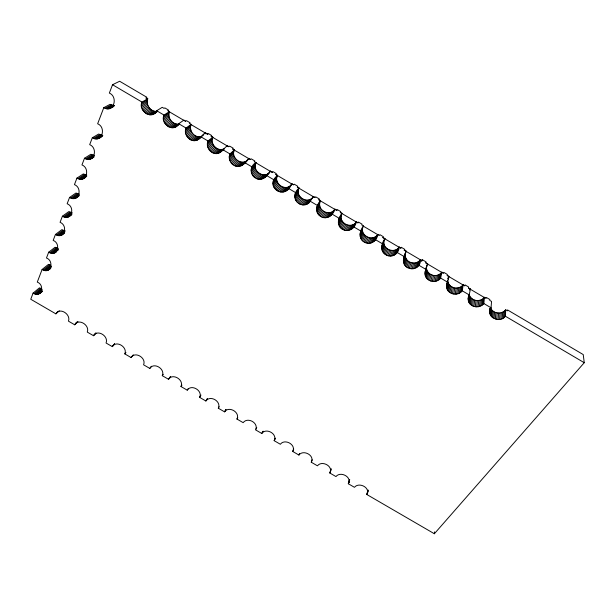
<?xml version="1.0" encoding="UTF-8"?>
<svg xmlns="http://www.w3.org/2000/svg" width="615" height="615" viewBox="0 0 615 615"><rect width="100%" height="100%" fill="white"/><g stroke="black" fill="none" stroke-linecap="round" stroke-linejoin="round"><path stroke-width="0.92" d="M191.157 124.353L186.038 128.043C183.285 134.147 189.297 141.973 195.931 140.551L200.874 136.699C194.325 138.114 188.413 130.365 191.157 124.353L189.351 123.292L190.073 122.777L186.468 120.655L185.738 121.163L183.931 120.102L178.704 123.715C174.037 133.378 159.7 123.692 164.028 115.067L169.479 111.576L167.672 110.508L168.441 110.024L164.828 107.894L164.051 108.378L162.245 107.31L156.679 110.738C152.074 120.525 137.76 110.685 141.98 102.075L147.769 98.777L145.955 97.708L146.77 97.247L119.648 81.257L112.537 84.724L109.355 93.073C118.511 96.916 113.66 113.614 103.781 107.679L97.654 123.761C106.626 127.451 101.921 143.618 92.319 137.752L89.69 144.648C98.538 148.238 93.934 164.044 84.509 158.232L81.964 164.92C90.682 168.418 86.177 183.877 76.929 178.112L74.453 184.615C83.056 188.013 78.651 203.142 69.572 197.423L67.158 203.742C75.653 207.055 71.325 221.861 62.415 216.196L60.07 222.33C68.45 225.567 64.214 240.058 55.458 234.446L53.182 240.411C61.446 243.563 57.295 257.754 48.693 252.188L46.479 258C54.635 261.075 50.568 274.966 42.112 269.455L37.284 282.101C45.295 285.076 41.336 298.575 33.079 293.132L30.75 299.251L55.888 313.858L59.255 310.775M367.908 490.147L366.786 494.483L434.359 533.743L584.25 362.712L583.235 354.578L507.513 309.929L507.475 310.844L505.707 309.799L505.422 316.256C499.918 323.675 486.388 317.325 490.047 308.223M489.894 310.037L491.047 307.784L491.546 301.45L489.778 300.404L489.855 299.52L486.319 297.437L486.234 298.321L484.466 297.276L483.851 303.549C480.999 307.285 475.195 307.838 471.428 305.186C465.209 301.312 470.168 294.17 470.283 288.912L468.507 287.866L468.63 287.005L465.086 284.922L464.963 285.775L463.187 284.73L462.249 290.818C459.474 294.6 453.67 295.177 449.926 292.525C443.799 288.696 448.235 281.516 448.988 276.358L447.213 275.312L447.382 274.475L443.83 272.384L443.661 273.221L441.885 272.168L440.624 278.072C437.918 281.901 432.114 282.493 428.394 279.84C422.367 276.058 426.28 268.817 427.663 263.789L425.888 262.743L426.095 261.929L422.551 259.838L422.328 260.645L420.552 259.591C420.975 265.703 414.948 270.362 409.306 268.348C401.326 265.972 402.848 256.985 406.315 251.197L404.532 250.151L404.785 249.367L401.234 247.268L400.972 248.053L399.189 246.999C399.204 253.511 392.155 258.2 386.428 255.117C379.739 252.135 381.292 243.448 384.929 238.597L383.145 237.544L383.453 236.783L379.893 234.684L379.578 235.437L377.795 234.384C377.249 240.611 370.576 245.493 364.803 242.379C358.161 239.419 359.421 230.625 363.519 225.974L361.735 224.921L362.081 224.191L358.514 222.084L358.161 222.814L356.377 221.761C355.378 228.334 347.698 233.246 341.963 228.926C336.251 225.267 338.281 217.641 342.078 213.328L340.287 212.275L340.687 211.575L337.112 209.469L336.713 210.169L334.921 209.115C333.384 215.342 326.088 220.539 320.277 216.149C314.542 212.475 316.387 204.795 320.607 200.675L318.816 199.614L319.254 198.937L315.68 196.831L315.234 197.507L313.442 196.446C308.515 205.279 294.124 196.554 299.105 187.998L297.314 186.937L297.798 186.291L294.224 184.177L293.724 184.823L291.933 183.77C287.051 192.718 272.714 183.862 277.573 175.306L275.781 174.245L276.312 173.622L272.729 171.508L272.184 172.131L270.392 171.07C265.557 180.133 251.266 171.147 256.017 162.591L254.218 161.53L254.794 160.938L251.212 158.824L250.62 159.416L248.821 158.355C244.04 167.534 229.787 158.409 234.423 149.868L232.624 148.807L233.254 148.238L229.656 146.116L229.026 146.678L227.219 145.617C223.214 149.014 218.948 156.264 212.613 152.735C208.431 150.721 206.048 145.325 208.024 140.996L212.805 137.122L210.999 136.053L211.675 135.515L208.078 133.394L207.393 133.932L205.595 132.871C201.497 134.47 200.236 139.513 195.931 140.551M219.04 153.066L223.637 149.022C216.895 151.79 209.677 143.533 212.805 137.122M247.307 160.377C244.432 164.92 238.174 168.687 233.246 164.889C229.833 162.552 228.142 157.755 229.979 153.935L234.423 149.868M270.392 171.07C267.348 176.059 261.137 182.371 255.048 177.727C249.567 174.214 249.936 165.558 256.017 162.591M504.531 317.217L504.83 310.752L505.707 309.799M503.47 318.04L503.785 311.559L504.83 310.752M291.226 184.831C284.614 201.036 263.689 186.337 277.573 175.306M502.271 318.685L502.609 312.205L503.785 311.559M500.964 319.162L501.317 312.674L502.609 312.205M499.58 319.431L499.957 312.95L501.317 312.674M498.165 319.508L498.557 313.027L499.957 312.95M496.751 319.377L497.166 312.904C494.137 312.42 491.277 310.337 490.401 307.315M316.948 206.678L317.486 205.502L310.214 201.22C307.984 205.302 302.157 206.04 298.567 203.365C293.017 199.806 294.116 191.657 299.105 187.998M495.382 319.054L495.813 312.581M494.083 318.532L494.545 312.066M492.907 317.84L493.376 311.382M491.869 316.979L492.354 310.544M491.001 315.995L491.508 309.568M490.332 314.895L490.847 308.484M334.921 209.115C330.324 217.21 316.756 210.361 320.069 201.835M489.878 313.719L490.324 308.23M489.648 312.497L489.947 308.845M356.377 221.761C351.726 229.733 338.119 223.03 341.525 214.481M482.983 304.517L483.605 298.237L484.466 297.276M481.937 305.348L482.575 299.059L483.605 298.237M480.753 306.009L481.407 299.713L482.575 299.059M377.795 234.384C372.736 242.879 358.184 234.538 363.519 225.974M479.454 306.485L480.13 300.189L481.407 299.713M478.086 306.77L478.785 300.474L480.13 300.189M476.679 306.854L477.394 300.558L478.785 300.474M366.786 494.483C370.899 487.703 358.853 481.668 354.463 487.326L348.305 483.744C352.318 476.956 340.341 470.844 335.975 476.579L329.801 472.997L331.208 468.699M475.272 306.731L476.01 300.435C472.966 299.951 470.114 297.852 469.214 294.831L468.369 301.05M473.904 306.401L474.665 300.112M399.189 246.999C394.776 254.156 382.069 249.236 383.968 240.934M472.612 305.886L473.389 299.605M471.428 305.186L472.228 298.921M470.39 304.333L471.198 298.075M469.514 303.333L470.337 297.091M468.838 302.234L469.676 296M150.806 114.89L156.433 111.415C150.252 111.638 145.471 104.442 147.769 98.777M403.332 260.391L405.446 253.119M468.123 298.567L468.584 295.577M468.13 299.812L468.73 295.385M468.791 296.161L469.03 294.401M434.359 533.743L434.621 531.852M172.746 127.812L178.043 124.145C171.885 124.376 167.072 117.211 169.479 111.576M461.396 291.802L462.342 285.706L463.187 284.73M460.374 292.64L461.335 286.536L462.342 285.706M459.205 293.317L460.181 287.205L461.335 286.536M457.921 293.801L458.921 287.689L460.181 287.205M456.561 294.093L457.583 287.974L458.921 287.689M455.169 294.178L456.207 288.066L457.583 287.974M453.77 294.062L454.823 287.951L456.207 288.066M452.402 293.739L453.478 287.636C450.564 286.728 448.104 284.199 447.743 281.101M451.11 293.217L452.21 287.12M449.926 292.525L451.041 286.436M448.881 291.664L450.011 285.591M448.004 290.664L449.15 284.607M447.313 289.557L448.466 283.507M446.836 288.358L447.997 282.331M446.552 285.86L447.551 280.717M446.582 287.12L447.689 280.871M448.02 279.164L448.35 277.457L447.928 278.633M207.347 398.766L205.887 401.003L199.667 397.39C202.958 390.617 191.396 383.76 187.221 390.156L180.987 386.543C184.192 379.778 172.669 372.813 168.525 379.294L162.291 375.673C165.404 368.915 153.919 361.858 149.806 368.423L143.564 364.795C146.601 358.053 135.146 350.881 131.072 357.538L124.822 353.902C127.774 347.168 116.35 339.895 112.307 346.637L106.049 343.001C108.924 336.274 97.524 328.887 93.526 335.721L87.261 332.085C90.051 325.373 78.682 317.87 74.715 324.797L68.442 321.153C71.156 314.457 59.809 306.847 55.888 313.858M439.787 279.064L441.055 273.152L441.885 272.168M438.779 279.917L440.063 273.998L441.055 273.152M437.626 280.601L438.926 274.674L440.063 273.998M436.358 281.093L437.672 275.166L438.926 274.674M435.013 281.393L436.35 275.466L437.672 275.166M433.621 281.486L434.982 275.558L436.35 275.466M432.23 281.37L433.613 275.451L434.982 275.558M430.869 281.055L432.268 275.136C429.339 274.221 426.879 271.676 426.487 268.571L424.996 274.405M429.577 280.532L431 274.628M428.394 279.84L429.831 273.936M427.34 278.972L428.793 273.091M426.456 277.972L427.925 272.099M425.757 276.858L427.233 270.992M425.265 275.658L426.756 269.808M255.986 429.032C258.031 422.321 247.245 416.909 243.163 422.666L236.96 419.061C240.427 412.273 228.772 405.616 224.536 411.842L218.325 408.229C221.462 401.803 211.283 395.26 206.44 400.242M424.957 273.137L426.833 265.718M367.278 493.691L368.162 490.17M367.593 492.823L368.039 491.093M425.142 271.884L426.633 266.08M329.801 472.997C333.722 466.208 321.806 460.005 317.455 465.824L311.275 462.234C315.103 455.446 303.249 449.158 298.913 455.054L292.732 451.456C296.468 444.668 284.668 438.295 280.355 444.268L274.167 440.671C277.811 433.882 266.057 427.417 261.775 433.475L255.571 429.87L256.755 427.479M418.146 266.31L419.745 260.591L420.552 259.591M417.155 267.171L418.761 261.444L419.745 260.591M416.017 267.863L417.639 262.128L418.761 261.444M414.764 268.371L416.401 262.628L417.639 262.128M413.426 268.678L415.087 262.936L416.401 262.628M348.305 483.744L349.558 479.485M348.782 482.944L349.697 479.439M349.082 482.068L349.581 480.369M412.05 268.778L413.734 263.036L415.087 262.936M410.666 268.67L412.365 262.928L413.734 263.036M409.306 268.348L411.028 262.62C406.33 261.383 403.402 255.386 406.315 251.197M408.022 267.832L409.759 262.113M406.83 267.133L408.591 261.421M381.83 246.361L384.929 238.597M405.777 266.272L407.553 260.568M404.885 265.265L406.669 259.576M404.178 264.143L405.977 258.469M403.671 262.936L405.477 257.27M403.386 261.675L405.2 256.032M403.502 259.13L404.509 256.786L397.275 252.527M330.27 472.189L331.108 469.629M396.475 253.541L398.397 248.006M395.499 254.418L397.436 248.867M394.376 255.117L396.321 249.567M393.131 255.632L395.107 250.074M391.817 255.948L393.8 250.39M390.448 256.055L392.455 250.497M389.064 255.948L391.094 250.397M311.275 462.234L312.189 459.766M387.711 255.632L389.764 250.082M386.428 255.117L388.496 249.582M385.236 254.418L387.319 248.891M384.175 253.549L386.274 248.03M383.276 252.534L385.39 247.038M382.561 251.404L384.683 245.923M382.046 250.19L384.175 244.716M381.746 248.921L383.883 243.463M381.669 247.637L383.814 242.195M298.913 455.054L299.559 453.424M146.101 98.892L146.77 97.247M292.732 451.456L293.724 449.035M373.812 241.633L376.072 236.275M374.773 240.757L377.018 235.407M372.705 242.348L374.981 236.983M371.483 242.871L373.774 237.505M370.168 243.194L372.482 237.828M368.808 243.309L371.145 237.936M367.439 243.209L369.792 237.844M366.094 242.894L368.462 237.536M364.803 242.379L367.193 237.029M274.59 439.84L275.305 438.257M363.611 241.68L366.025 236.337M274.167 440.671L275.236 438.295M362.55 240.811L364.972 235.476M361.643 239.796L364.08 234.476M360.913 238.658L363.365 233.354M360.39 237.436L362.85 232.147M360.075 236.152L362.543 230.886M359.983 234.853L362.45 229.603M360.121 233.569L362.589 228.334M338.734 219.517L342.078 213.328M262.359 432.729L263.112 431.169M261.775 433.475L262.52 431.907M360.482 232.332L361.059 231.186L353.81 226.904M352.095 228.842L354.686 223.675M353.041 227.95L355.616 222.791M351.004 229.564L353.61 224.39M349.797 230.102L352.41 224.921M348.497 230.425L351.134 225.244M347.144 230.548L349.804 225.367M345.784 230.448L348.459 225.275M382.207 245.139L382.799 243.994L375.557 239.727M344.438 230.141L347.137 224.967M343.155 229.626L345.868 224.46M341.963 228.926L344.692 223.768M340.894 228.05L343.639 222.907M339.98 227.027L342.74 221.9M236.96 419.061L237.782 417.531M339.242 225.889L342.017 220.777M338.704 224.66L341.486 219.563M338.373 223.368L341.164 218.287M338.265 222.061L341.064 216.995M338.388 220.762L341.187 215.711M427.041 264.896L427.663 263.789M224.536 411.842L225.828 409.582M225.105 411.089L225.959 409.582M204.956 133.978L205.595 132.871M218.325 408.229L219.201 406.738M331.277 215.127L334.183 210.153M329.279 216.764L332.208 211.775M330.355 216.026L333.269 211.045M328.079 217.303L331.024 212.313M326.796 217.641L329.755 212.644M226.566 146.716L227.219 145.617M325.45 217.764L328.433 212.775M324.097 217.672L327.095 212.682M469.629 289.996L470.283 288.912M322.76 217.372L325.781 212.383M321.476 216.857L324.512 211.883M243.063 164.597L248.821 158.355M205.887 401.003L207.255 398.789M320.277 216.149L323.336 211.183M319.208 215.273L322.283 210.322M318.286 214.251L321.376 209.308M317.532 213.105L320.638 208.178M199.667 397.39L200.598 395.929M316.986 211.868L320.092 206.955M200.044 396.529L200.974 395.061M316.64 210.568L319.762 205.671M316.517 209.246L319.646 204.372M316.625 207.939L319.746 203.081M317.486 205.502L320.607 200.675M287.659 189.42L291.933 183.77M187.221 390.156L188.182 388.711M308.576 203.196L311.82 198.407M309.483 202.281L313.442 196.446M421.475 261.421L422.551 259.838M307.515 203.942L310.775 199.145M306.332 204.495L309.606 199.691M305.055 204.841L308.353 200.029M180.987 386.543L181.971 385.105M303.725 204.972L307.039 200.167M302.38 204.88L305.709 200.083M301.043 204.58L304.394 199.783M299.759 204.065L303.126 199.275M298.567 203.365L301.95 198.584M297.491 202.481L300.889 197.715M168.525 379.294L170.57 376.395M169.725 377.856L170.739 376.442M296.561 201.451L299.974 196.7M295.8 200.298L299.228 195.562M295.238 199.052L298.675 194.332M294.877 197.746L298.329 193.041M162.291 375.673L163.321 374.266M294.746 196.416L298.198 191.726M295.139 193.825L298.59 189.174M294.831 195.101L298.283 190.427M149.806 368.423L151.39 366.248M286.767 190.35L290.341 185.745M285.721 191.104L289.311 186.491M284.553 191.665L288.158 187.052M283.292 192.018L286.913 187.398M281.978 192.157L285.614 187.537M280.632 192.072L284.291 187.46M279.302 191.772L282.977 187.16M278.018 191.257L281.716 186.66M276.819 190.558L280.532 185.968M275.743 189.674L279.471 185.092M274.805 188.636L278.549 184.077M274.036 187.475L277.796 182.932M131.072 357.538L133.324 354.824M273.46 186.222L277.227 181.694M273.091 184.907L276.865 180.395M272.937 183.57L276.719 179.065M273.006 182.24L276.788 177.758M273.291 180.956L277.073 176.49M124.822 353.902L125.96 352.564M263.904 178.242L267.825 173.83M264.934 177.481L269.701 172.146M262.751 178.819L266.687 174.391M112.791 345.83L114.559 343.846M261.498 179.18L265.449 174.752M112.307 346.637L114.613 343.823M260.191 179.319L264.158 174.891M258.854 179.242L262.843 174.821M257.524 178.942L261.536 174.522M256.247 178.435L260.276 174.022M255.048 177.727L259.092 173.33M253.964 176.843L258.023 172.454M253.019 175.805L257.093 171.431M252.235 174.637L256.324 170.278M251.65 173.376L255.748 169.033M251.266 172.054L255.371 167.726M93.995 334.914L95.855 332.923M93.526 335.721L95.994 333.138M251.097 170.701L255.21 166.388M251.151 169.356L255.263 165.066M251.42 168.064L255.532 163.79M242.049 165.374L246.3 161.145M243.924 163.644L248.153 159.439M240.911 165.95L245.177 161.714M239.673 166.319L243.955 162.083M238.374 166.473L242.671 162.229M75.176 323.974L77.113 322.083M74.715 324.797L77.944 321.637M237.044 166.396L241.364 162.16M235.722 166.104L240.058 161.868M75.791 323.275L77.083 322.014M234.446 165.596L238.797 161.368M233.246 164.889L237.613 160.676M232.155 163.997L236.544 159.8M231.202 162.952L235.607 158.77M230.41 161.783L234.83 157.609M229.81 160.507L234.238 156.356M229.41 159.177L233.854 155.042M229.226 157.817L233.669 153.696M229.257 156.464L233.708 152.366M56.334 313.027L57.679 311.797M229.51 155.157L233.961 151.075M220.17 152.482L224.429 148.815M217.818 153.442L222.43 149.399M216.526 153.604L221.154 149.553M215.204 153.535L219.855 149.483M213.889 153.243L218.556 149.199M212.613 152.735L217.295 148.699M211.406 152.028L216.111 148M210.315 151.136L215.035 147.123M40.136 293.224L42.235 291.456M37.407 294.239L42.335 290.096M38.414 294.078L41.928 291.11M209.354 150.083L214.089 146.093M39.329 293.732L42.135 291.364M40.805 292.571L42.204 291.387M36.347 294.224L41.981 289.488M35.247 294.032L41.605 288.712L39.468 287.828L33.079 293.132M208.554 148.907L213.305 144.925M34.148 293.663L40.521 288.35M207.939 147.623L212.705 143.664M207.524 146.285L212.298 142.342M207.324 144.909L212.106 140.989M207.34 143.549L212.121 139.643M207.578 142.234L212.36 138.337M49.323 269.493L50.722 268.355M46.525 270.562L51.445 266.587M47.555 270.385L51.06 267.54M48.493 270.023L50.599 268.317M45.433 270.554L51.076 266.011M44.318 270.369L50.676 265.257L48.493 264.358L42.112 269.455M43.196 269.993L49.569 264.896M54.22 253.103L58.433 249.805M55.173 252.734L56.58 251.635M52.067 253.295L58.41 248.345M202.158 136.161L203.557 135.069M197.146 140.166L200.667 137.414M198.261 139.567L201.067 137.368M53.174 253.295L58.094 249.444M50.93 253.111L57.287 248.16L55.073 247.253L48.693 252.188M49.8 252.734L56.165 247.791M194.648 140.712L199.614 136.861M193.333 140.651L198.314 136.799M192.026 140.358L197.023 136.515M190.75 139.851L195.762 136.015M189.543 139.144L194.578 135.315M61.07 235.345L64.575 232.693M62.046 234.961L64.306 233.331M58.886 235.56L65.221 230.779M188.444 138.252L193.494 134.431M60.009 235.553L64.921 231.832M57.733 235.368L64.075 230.594L61.838 229.679L55.458 234.446M56.58 234.999L62.938 230.225M187.475 137.199L192.541 133.394M186.668 136.007L191.749 132.225M186.038 134.723L191.134 130.957M185.615 133.37L190.719 129.619M68.119 217.087L71.617 214.535M69.111 216.68L71.901 214.643M185.392 131.987L190.504 128.258M65.89 217.318L72.216 212.721L68.788 211.621L62.415 216.196M185.392 130.618L190.512 126.898M67.035 217.303L71.94 213.728M64.721 217.133L71.056 212.544M63.553 216.757L69.902 212.175M185.615 129.288L190.727 125.591M75.361 198.307L79.289 195.562M76.375 197.884L78.728 196.239M175.214 127.244L178.973 124.63M73.1 198.553L79.412 194.163L75.929 193.049L69.572 197.423M74.261 198.53L78.989 195.232M71.909 198.376L78.236 193.986M174.014 127.643L178.542 124.499M70.725 197.992L77.067 193.61M171.439 127.751L176.751 124.084M170.124 127.466L175.46 123.807M168.856 126.959L174.206 123.308M167.649 126.244L173.015 122.608M166.542 125.352L171.931 121.724M82.817 178.98L86.738 176.367M83.848 178.535L85.416 177.489M165.566 124.292L170.97 120.678M80.519 179.249L86.815 175.067L83.279 173.945L76.929 178.112M81.703 179.219L86.415 176.082M79.304 179.073L85.623 174.891M164.751 123.1L170.163 119.502M78.105 178.688L84.432 174.514M164.113 121.801L169.54 118.226M163.667 120.44L169.11 116.881M163.436 119.049L168.879 115.512M163.413 117.665L168.864 114.144M163.613 116.327L169.071 112.822M90.497 159.085L93.626 157.102M91.55 158.624L94.034 156.979M89.352 159.339L94.057 156.364M88.153 159.377L94.433 155.418L90.843 154.288L84.509 158.232M86.923 159.2L93.219 155.241M85.7 158.816L92.012 154.865M153.258 114.305L155.656 112.822M154.342 113.69L155.933 112.706M152.066 114.713L156.879 111.738M155.288 112.876L156.879 111.892M149.506 114.828L155.149 111.361M148.2 114.551L153.865 111.084M146.931 114.044L152.612 110.585M145.724 113.329L151.421 109.885M144.61 112.43L150.329 109.001M98.4 138.59L101.975 136.499M99.476 138.106L101.029 137.183M96.017 138.905L102.275 135.185L98.623 134.055L92.319 137.752M97.239 138.859L102.705 135.6M101.229 136.568L102.774 135.646M143.626 111.369L149.36 107.948M94.764 138.736L101.044 135.023M142.803 110.17L148.553 106.764M142.15 108.87L147.915 105.48M93.518 138.344L99.815 134.639M141.688 107.494L147.462 104.127M141.442 106.095L147.223 102.743M141.404 104.696L147.193 101.367M141.588 103.343L147.377 100.03M112.929 106.357L114.467 105.526M108.824 108.778L114.252 105.849M112.099 107.264L113.637 106.426M110.016 108.486L113.114 106.81M107.571 108.84L113.79 105.488L110.054 104.35L103.781 107.679M106.287 108.671L112.522 105.326M105.011 108.286L111.269 104.942M476.01 300.435L477.394 300.558M497.166 312.904L498.557 313.027M411.028 262.62L412.365 262.928M432.268 275.136L433.613 275.451M453.478 287.636L454.823 287.951M168.218 111.131L185.599 121.378M190.565 124.307L207.947 134.554M211.26 136.507L228.642 146.754M232.778 149.191L250.159 159.439M255.125 162.368L272.507 172.615M275.82 174.568L293.201 184.808M297.337 187.252L314.719 197.5M318.854 199.936L337.066 210.676M340.379 212.621L357.761 222.868M363.55 226.289L378.448 235.068M382.592 237.505L400.796 248.245M404.109 250.197L421.49 260.445M425.626 262.882L443.008 273.129M447.151 275.566L464.533 285.814M468.668 288.258L485.22 298.014M112.537 84.724L141.98 102.075M156.679 110.738L164.028 115.067M178.704 123.715L186.038 128.043M200.698 136.676L208.024 140.996M222.668 149.622L229.979 153.935M244.601 162.552L251.904 166.857M266.503 175.46L273.798 179.757M288.374 188.344L295.654 192.641M332.023 214.074L339.288 218.356M418.961 265.311L426.187 269.562M440.624 278.072L447.835 282.323M462.249 290.818L469.453 295.062M483.851 303.549L491.047 307.784M505.422 316.256L584.25 362.712"/></g></svg>
